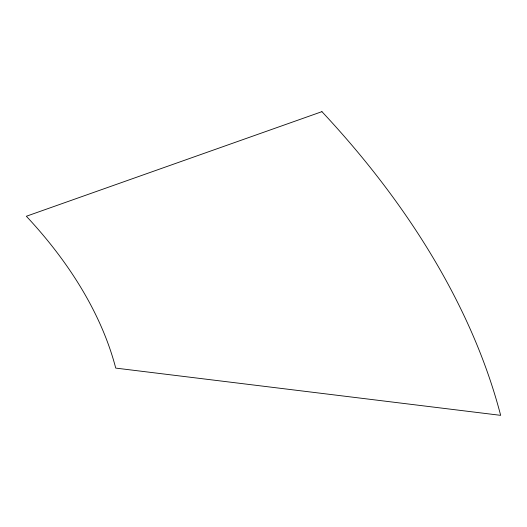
<?xml version="1.0" encoding="UTF-8"?>
<svg xmlns="http://www.w3.org/2000/svg" width="527" height="527" viewBox="0 0 527 527"><rect width="100%" height="100%" fill="white"/><g stroke="black" fill="none" stroke-linecap="round" stroke-linejoin="round"><path stroke-width="0.79" d="M321.925 111.658L26.35 216.254A415.605 260.984 25.1 0 1 115.729 368.096L500.65 415.342A831.171 521.947 25.1 0 0 321.925 111.658"/></g></svg>
